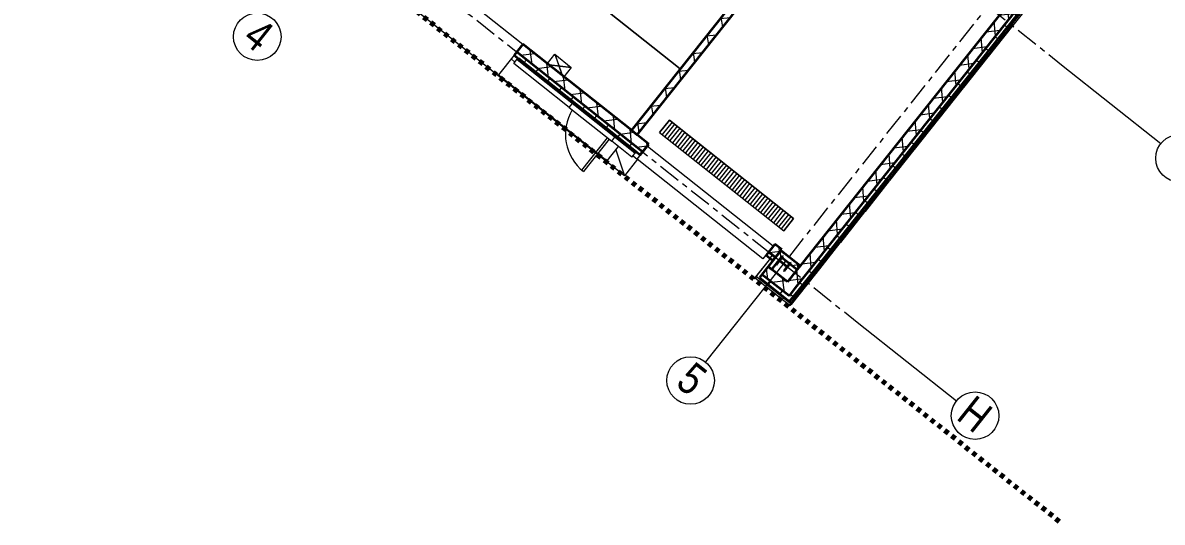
# Model space of a CAD drawing. Header units: inches. Extents: x -8237998 to -8237625, y 4957165 to 4959520.
# Drawn here: x -8237697.4 to -8237671.71, y 4959395.03 to 4959406.3 of the extents above; entities that cross this region are included whole.
import ezdxf

# ---------------------------------------------------------------- set-up
doc = ezdxf.new("R2010")
doc.units = ezdxf.units.IN
doc.header["$MEASUREMENT"] = 0
doc.header["$PDMODE"] = 33
doc.header["$PDSIZE"] = -3
doc.linetypes.add('_Grid Line', pattern=[0.8818897637795274, 0.5039370078740156, -0.1259842519685039, 0.1259842519685039, -0.1259842519685039])
doc.linetypes.add('Dash dot', pattern=[0.6249999999999998, 0.25, -0.1874999999999999, 0, -0.1874999999999999])
for name, color, linetype, lineweight in [('A-1', 1, 'Continuous', 9), ('A-ANNO-DIMS', 4, 'Continuous', 9), ('A-DETL', 5, 'Continuous', 25), ('A-DOOR', 2, 'Continuous', 13), ('A-DOOR-JAMB', 2, 'Continuous', 9), ('A-EQPM', 2, 'Continuous', 9), ('A-FLOR', 3, 'Continuous', 13), ('A-GLAZ', 6, 'Continuous', 9), ('A-GRID-IDEN', 2, 'Continuous', 9), ('A-GRID-LINE', 1, 'Continuous', 9), ('A-PATT-WALL', 1, 'Continuous', 35), ('A-STRU-COLS', 3, 'Continuous', 9), ('A-WALL-FULL', 6, 'Continuous', 18)]:
    doc.layers.add(name, color=color, linetype=linetype, lineweight=lineweight)
doc.layers.add('A-NPLT', color=1, linetype='Continuous', lineweight=35, plot=False)
doc.styles.add('Arial Narrow', font='ARIALN.TTF', dxfattribs={"height": 10.01574803149605})
doc.styles.add('Arial Narrow_2', font='ARIALN.TTF', dxfattribs={"height": 8.249999999999998})
doc.styles.add('Arial_1', font='arial.ttf', dxfattribs={"width": 0.8, "height": 23.99999999999998})
doc.dimstyles.new('Gensler_1_4__Rounding__0_-0__', dxfattribs={"dimscale": 12, "dimtxt": 8.443305532350644, "dimasz": 0.75, "dimexe": 0.5000000000000001, "dimexo": 0.5000000000000001, "dimgap": 0.2500000000000001, "dimtad": 1, "dimrnd": 0.25, "dimzin": 1, "dimdsep": 46, "dimlunit": 4, "dimtxsty": 'Arial Narrow_2', "dimblk1": 'OBLIQUE', "dimblk2": 'OBLIQUE', "dimsah": 1, "dimcen": 0.09, "dimdle": 0.75, "dimazin": 0, "dimtfac": 1, "dimtdec": 4, "dimtix": 1, "dimtmove": 0, "dimatfit": 3, "dimfxl": 1, "dimtvp": 1, "dimfrac": 2, "dimtolj": 1, "dimtzin": 0, "dimlwd": 9, "dimlwe": 9, "dimarcsym": 2})
doc.dimstyles.new('Imperial_-_Rounding_1_2__w_Centerline_FINAL', dxfattribs={"dimscale": 12, "dimtxt": 10.25042675938918, "dimasz": 0.5000000000000001, "dimexe": 0.5000000000000001, "dimexo": 0.5000000000000001, "dimgap": 0.2500000000000001, "dimtad": 1, "dimdec": 1, "dimrnd": 0.5, "dimzin": 3, "dimdsep": 46, "dimlunit": 4, "dimtxsty": 'Arial Narrow', "dimblk1": 'OBLIQUE', "dimblk2": 'OBLIQUE', "dimsah": 1, "dimcen": 0.09, "dimazin": 0, "dimtfac": 1, "dimtdec": 4, "dimtix": 1, "dimtmove": 0, "dimatfit": 3, "dimfxl": 1, "dimtvp": 1, "dimfrac": 2, "dimtolj": 1, "dimtzin": 0, "dimarcsym": 2})
pattern_1 = [(45, (0, 0), (-8.485281374238571, 8.485281374238571), []), (135, (0, 0), (-8.485281374238571, -8.48528137423857), []), (0, (0, 0), (0, 192), [0.127, -191.873])]
pattern_2 = [(0, (0, 0), (0, 11.331), []), (90, (0, 0), (-11.331, 6.938236440569329e-16), [])]
pattern_3 = [(45, (0, 0), (-8.01222693762477, 8.01222693762477), []), (135, (0, 0), (-8.01222693762477, -8.012226937624769), [])]

# ---------------------------------------------------------------- blocks, each defined once
blk = doc.blocks.new('Single_Plain Panel_Hollow Metal Frame - 36_ Wide x 84_ Tall-4983587-CONSTRUCTION PLAN - INTERIOR - LEVEL01')
at = {"layer": 'A-DOOR', "color": 63, "lineweight": 18}
for p, q in [((-18.00000000002508, 41.81250000001137), (-16.25000000002508, 41.81250000001137)), ((-18.00000000002513, 10.50000000001442), (-18.00000000002508, 41.81250000001137)), ((-16.25000000002513, 10.50000000001378), (-16.25000000002508, 41.81250000001136))]:
    blk.add_line(p, q, dxfattribs=at)
at = {"layer": 'A-DOOR', "color": 9, "lineweight": 9}
blk.add_arc((-18.00000000002514, 5.812500000011357), 36.00000000000004, 7.48353438413367, 89.99999999999997, dxfattribs=at)
at = {"layer": 'A-DOOR-JAMB', "color": 9}
for p, q in [((-20.0000000000001, -5.812500000000002), (-20.0000000000001, -5.312500000000001)), ((19.99999999999989, -5.812500000000002), (-20.0000000000001, -5.812500000000002)), ((19.9999999999999, -5.312500000000001), (19.9999999999999, -5.812500000000002))]:
    blk.add_line(p, q, dxfattribs=at)
blk = doc.blocks.new('Panels-WT5 - Typical Stone panel-4377365-CONSTRUCTION PLAN - INTERIOR - LEVEL01')
at = {"layer": 'A-GLAZ', "color": 123, "lineweight": 13}
for p, q in [((16.7499999999984, 1.249999999999973), (-16.7499999999984, 1.249999999999973)), ((-16.7499999999984, 1.249999999999973), (-16.7499999999984, 0)), ((-16.7499999999984, 0), (16.7499999999984, 0)), ((16.7499999999984, 0), (16.7499999999984, 1.249999999999973))]:
    blk.add_line(p, q, dxfattribs=at)
blk = doc.blocks.new('EDGE FRAME SO LOAD - EDGE FRAME SO LOAD-1918885-CONSTRUCTION PLAN - INTERIOR - LEVEL01')
at = {"layer": 'A-EQPM', "color": 63, "lineweight": 18}
for p, q in [((1201.374999999999, 20.24992865133544), (1201, 20.2499286513338)), ((1201, 20.2499286513338), (1200.999999999999, 0.312428651349192)), ((1201.375, 0.3124286513475441), (1201.374999999999, 20.24992865133544)), ((1711, 20.24992865133214), (1710.625, 20.24992865133215)), ((1710.625, 20.24992865133215), (1710.625, 0.312428651345896)), ((1711, 0.3124286513458933), (1711, 20.24992865133214)), ((1200.999999999999, 0.3124286513491918), (1201.375, 0.3124286513475441)), ((1710.625, 0.312428651345896), (1711, 0.3124286513458933))]:
    blk.add_line(p, q, dxfattribs=at)
blk = doc.blocks.new('Panels-WT5 - Typical Stone panel-V8-CONSTRUCTION PLAN - INTERIOR - LEVEL01')
at = {"layer": 'A-GLAZ', "color": 123, "lineweight": 13}
for p, q in [((14.75000000000003, 1.249999999999971), (-14.74999999999997, 1.249999999999971)), ((-14.74999999999997, 1.249999999999971), (-14.74999999999997, 0)), ((-14.74999999999997, 0), (14.75000000000003, 0)), ((14.75000000000003, 0), (14.75000000000003, 1.249999999999971))]:
    blk.add_line(p, q, dxfattribs=at)
blk = doc.blocks.new('Plate Trim1 - Plate Trim-4418893-CONSTRUCTION PLAN - INTERIOR - LEVEL01')
at = {"layer": 'A-EQPM', "color": 9}
for p, q in [((1466.75, 14.8125000000039), (1466.75, 19.99999999999441)), ((1520.499999999998, 14.81249999999905), (1466.75, 14.8125000000039))]:
    blk.add_line(p, q, dxfattribs=at)
blk = doc.blocks.new('Garage Exit Head Trim - Garage Exit Head Trim-4419581-CONSTRUCTION PLAN - INTERIOR - LEVEL01')
at = {"layer": 'A-EQPM', "color": 9}
for p, q in [((1585.000000000002, 16.24999999999387), (1585.000000000002, 28.82809188473599)), ((1585.000000000002, 28.82809188473599), (1706.5, 28.82809188473523)), ((1706.5, 28.82809188473523), (1706.5, 16.2499999999931)), ((1706.5, 16.2499999999931), (1585.000000000002, 16.24999999999387))]:
    blk.add_line(p, q, dxfattribs=at)
blk = doc.blocks.new('Plate Trim2 - Plate Trim-4430146-CONSTRUCTION PLAN - INTERIOR - LEVEL01')
at = {"layer": 'A-EQPM', "color": 9}
for p, q in [((1252.312500000006, 14.81250000000777), (1252.312500000007, 20.00000000001886)), ((1293.312500000007, 14.81250000000407), (1293.312500000007, 20.00000000001839)), ((1252.312500000006, 14.81250000000777), (1293.312500000007, 14.81250000000407))]:
    blk.add_line(p, q, dxfattribs=at)
blk = doc.blocks.new('Plate Trim4 - Plate Trim-4430341-CONSTRUCTION PLAN - INTERIOR - LEVEL01')
at = {"layer": 'A-EQPM', "color": 9}
for q in [(1581, 19.99999999999438), (1561.5, 14.81249999999535)]:
    blk.add_line((1581, 14.81249999999359), q, dxfattribs=at)
blk = doc.blocks.new('Solid Panel - Solid Panel-Aluminum-4431073-CONSTRUCTION PLAN - INTERIOR - LEVEL01')
at = {"layer": 'A-GLAZ', "lineweight": 18}
for p, q in [((-56.87500000000041, -5.329070518200751e-15), (-56.87500000000041, 1.99999999999999)), ((-56.87500000000041, 1.99999999999999), (56.87500000000045, 1.99999999999999)), ((56.87500000000045, 1.99999999999999), (56.87500000000045, -5.329070518200751e-15)), ((56.87500000000045, -5.329070518200751e-15), (-56.87500000000041, -5.329070518200751e-15))]:
    blk.add_line(p, q, dxfattribs=at)
blk = doc.blocks.new('22 trench grate and frame - 22 trench grate and frame-7120435-CONSTRUCTION PLAN - INTERIOR - LEVEL01')
at = {"layer": 'A-EQPM', "color": 9}
for p, q in [((60.00000000000004, 6.000000000000194), (-59.99999999999991, 6.000000000000194)), ((-59.99999999999991, 6.000000000000194), (-59.99999999999991, -6.00000000000018)), ((-59.99999999999996, -6.00000000000018), (-59.99999999999996, 5.999999999999421)), ((-59.99999999999996, 5.999999999999421), (60.00000000000002, 5.999999999999421)), ((-57.49999999999993, 6.000000000000199), (-57.49999999999991, -6.000000000000175)), ((-54.99999999999992, 6.000000000000207), (-54.9999999999999, -6.000000000000167)), ((-52.49999999999993, 6.000000000000199), (-52.49999999999995, -6.000000000000175)), ((-49.99999999999993, 6.000000000000223), (-49.99999999999991, -6.000000000000151)), ((-47.49999999999993, 6.000000000000199), (-47.49999999999991, -6.000000000000175)), ((-44.99999999999993, 6.000000000000239), (-44.99999999999991, -6.000000000000135)), ((-42.49999999999994, 6.000000000000199), (-42.49999999999996, -6.000000000000175)), ((-39.99999999999993, 6.000000000000223), (-39.99999999999995, -6.000000000000151)), ((-37.49999999999993, 6.000000000000199), (-37.49999999999991, -6.000000000000175)), ((-34.99999999999993, 6.000000000000207), (-34.99999999999995, -6.000000000000167)), ((-32.49999999999993, 6.000000000000199), (-32.49999999999995, -6.000000000000175)), ((-29.99999999999993, 6.00000000000029), (-29.99999999999995, -6.000000000000084)), ((-27.49999999999994, 6.000000000000199), (-27.49999999999991, -6.000000000000175)), ((-24.99999999999993, 6.000000000000207), (-24.99999999999991, -6.000000000000167)), ((-22.49999999999993, 6.000000000000199), (-22.49999999999995, -6.000000000000175)), ((-19.99999999999993, 6.000000000000223), (-19.99999999999991, -6.000000000000151)), ((-17.49999999999993, 6.000000000000199), (-17.49999999999991, -6.000000000000175)), ((-14.99999999999993, 6.000000000000239), (-14.99999999999995, -6.000000000000135)), ((-12.49999999999993, 6.000000000000199), (-12.49999999999995, -6.000000000000175)), ((-9.999999999999934, 6.000000000000223), (-9.999999999999956, -6.000000000000151)), ((-7.499999999999935, 6.000000000000199), (-7.499999999999915, -6.000000000000175)), ((-4.999999999999935, 6.000000000000207), (-4.999999999999954, -6.000000000000167)), ((-2.499999999999935, 6.000000000000199), (-2.499999999999954, -6.000000000000175)), ((6.3948846218409e-14, 6.000000000000194), (4.456231132521736e-14, -6.00000000000018)), ((2.500000000000087, 6.000000000000199), (2.500000000000106, -6.000000000000175)), ((5.000000000000087, 6.000000000000207), (5.000000000000106, -6.000000000000167)), ((7.500000000000087, 6.000000000000199), (7.500000000000067, -6.000000000000175)), ((10.00000000000009, 6.000000000000223), (10.00000000000011, -6.000000000000151)), ((12.50000000000009, 6.000000000000199), (12.5000000000001, -6.000000000000175)), ((15.00000000000009, 6.000000000000239), (15.0000000000001, -6.000000000000135)), ((17.50000000000009, 6.000000000000199), (17.50000000000007, -6.000000000000175)), ((20.00000000000008, 6.000000000000223), (20.00000000000006, -6.000000000000151)), ((22.50000000000009, 6.000000000000199), (22.5000000000001, -6.000000000000175)), ((25.00000000000009, 6.000000000000207), (25.00000000000007, -6.000000000000167)), ((27.50000000000009, 6.000000000000199), (27.50000000000007, -6.000000000000175)), ((30.00000000000009, 6.00000000000029), (30.00000000000011, -6.000000000000084)), ((32.50000000000009, 6.000000000000199), (32.50000000000011, -6.000000000000175)), ((35.00000000000009, 6.000000000000207), (35.00000000000011, -6.000000000000167)), ((37.50000000000009, 6.000000000000199), (37.50000000000006, -6.000000000000175)), ((40.00000000000009, 6.000000000000223), (40.00000000000011, -6.000000000000151)), ((42.50000000000009, 6.000000000000199), (42.50000000000011, -6.000000000000175)), ((45.00000000000009, 6.000000000000239), (45.00000000000006, -6.000000000000135)), ((47.50000000000008, 6.000000000000199), (47.50000000000006, -6.000000000000175)), ((50.00000000000008, 6.000000000000223), (50.00000000000006, -6.000000000000151)), ((52.50000000000008, 6.000000000000199), (52.5000000000001, -6.000000000000175)), ((55.00000000000007, 6.000000000000207), (55.00000000000005, -6.000000000000167)), ((57.50000000000008, 6.000000000000199), (57.50000000000006, -6.000000000000175)), ((60.00000000000004, -6.00000000000018), (60.00000000000004, 6.000000000000194)), ((60.00000000000002, 5.999999999999421), (60.00000000000002, -6.00000000000018)), ((-59.99999999999991, -6.00000000000018), (60.00000000000004, -6.00000000000018)), ((-59.99999999999996, -6.00000000000018), (60.00000000000002, -6.00000000000018))]:
    blk.add_line(p, q, dxfattribs=at)
blk = doc.blocks.new('Building-Central-06_9171_000_rvt-1-CONSTRUCTION PLAN - INTERIOR - LEVEL01')
at = {"layer": 'A-PATT-WALL', "lineweight": 9}
h = blk.add_hatch(dxfattribs=at)
h.set_pattern_fill('FP_4', color=9, style=0, pattern_type=2)
h.set_pattern_definition(pattern_3)
h.paths.add_polyline_path([(1739.499999999998, 14.18750000000568), (1739.499999999998, 602.2499999999999), (1731.874999999996, 602.2499999999999), (1731.874999999996, 14.18750000000568)], flags=0)
h = blk.add_hatch(dxfattribs=at)
h.set_pattern_fill('FP_5', color=254, style=0, pattern_type=2)
h.set_pattern_definition(pattern_2)
h.paths.add_polyline_path([(1739.499999999998, 6.562500000006138), (1742.499999999999, 6.562500000006138), (1742.499999999999, 602.2499999999999), (1739.499999999998, 602.2499999999999), (1739.499999999998, 14.18750000000568)], flags=0)
h = blk.add_hatch(dxfattribs=at)
h.set_pattern_fill('FP_6', color=9, style=0, pattern_type=2)
h.set_pattern_definition(pattern_1)
h.paths.add_polyline_path([(1567.999999999873, 30.62499999999363), (1573.62499999987, 30.62499999999363), (1573.62499999987, 450.3749999980815), (1567.999999999873, 450.3749999980815), (1567.999999999873, 39.62499999999431)], flags=0)
h = blk.add_hatch(dxfattribs=at)
h.set_pattern_fill('FP_4', color=9, style=0, pattern_type=2)
h.set_pattern_definition(pattern_3)
h.paths.add_polyline_path([(1567.999999999873, 22.9999999999934), (1584.749999999999, 22.9999999999934), (1584.749999999999, 30.62499999999363), (1463.000000000001, 30.62499999999499), (1463.000000000001, 22.9999999999934), (1530.860742547318, 22.9999999999934)], flags=0)
h.paths.add_polyline_path([(1713.315000000011, 22.9999999999934), (1713.315000000011, 30.62499999999363), (1706.749999999999, 30.62499999999363), (1706.749999999999, 22.9999999999934)], flags=0)
h.paths.add_polyline_path([(1179.337856565981, 22.99999999999477), (1319.000000000002, 22.99999999999477), (1319.000000000002, 30.62499999999499), (1171.000000000002, 30.62499999999499), (1171.000000000002, 22.99999999999477), (1174.749999999984, 22.99999999999477)], flags=0)
h = blk.add_hatch(dxfattribs=at)
h.set_pattern_fill('FP_6', color=9, style=0, pattern_type=2)
h.set_pattern_definition(pattern_1)
h.paths.add_polyline_path([(1716.940000000011, 14.18750000000568), (1716.940000000011, 29.62499999999318), (1713.315000000011, 29.62499999999318), (1713.315000000011, 14.18750000000568)], flags=0)
h = blk.add_hatch(dxfattribs=at)
h.set_pattern_fill('FP_6', color=9, style=0, pattern_type=2)
h.set_pattern_definition(pattern_1)
h.paths.add_polyline_path([(1716.940000000011, 25.9999999999934), (1731.874999999996, 25.9999999999934), (1731.874999999996, 29.62499999999318), (1716.940000000011, 29.62499999999318)], flags=0)
h = blk.add_hatch(dxfattribs=at)
h.set_pattern_fill('FP_5', color=254, style=0, pattern_type=2)
h.set_pattern_definition(pattern_2)
h.paths.add_polyline_path([(1713.315000000011, 19.9999999999934), (1713.315000000011, 22.9999999999934), (1706.749999999999, 22.9999999999934), (1706.749999999999, 19.9999999999934)], flags=0)
h.paths.add_polyline_path([(1522.000000000002, 19.99999999999408), (1584.749999999999, 19.99999999999408), (1584.749999999999, 22.9999999999934), (1463.000000000001, 22.9999999999934), (1463.000000000001, 19.99999999999408), (1502.750000000001, 19.99999999999408)], flags=0)
h.paths.add_polyline_path([(1319.000000000001, 19.99999999999477), (1319.000000000002, 22.99999999999477), (1196.312500000001, 22.99999999999477), (1196.312500000001, 19.99999999999477), (1302.000000000015, 19.99999999999477)], flags=0)
h.paths.add_polyline_path([(1191.896503217506, 19.99999999999477), (1192.687500000001, 19.99999999999477), (1192.687500000002, 22.99999999999477), (1171.000000000002, 22.99999999999477), (1171.000000000002, 19.99999999999545), (1183.698934837069, 19.99999999999545)], flags=0)
h = blk.add_hatch(dxfattribs=at)
h.set_pattern_fill('FP_4', color=9, style=0, pattern_type=2)
h.set_pattern_definition(pattern_3)
h.paths.add_polyline_path([(1731.874999999996, 6.562500000006138), (1739.499999999998, 6.562500000006138), (1739.499999999998, 14.18750000000568), (1713.315000000011, 14.18750000000568), (1713.315000000011, 6.562500000006138)], flags=0)
h = blk.add_hatch(dxfattribs=at)
h.set_pattern_fill('FP_5', color=254, style=0, pattern_type=2)
h.set_pattern_definition(pattern_2)
h.paths.add_polyline_path([(1731.874999999996, 3.562500000005457), (1742.499999999999, 3.562500000005457), (1742.499999999999, 6.562500000006138), (1713.315000000011, 6.562500000006138), (1713.315000000011, 3.562500000005457)], flags=0)
at = {"layer": 'A-DETL', "color": 63, "lineweight": 18}
for p, q in [((1486.749999999999, 39.62499999999439), (1501.149999999999, 30.62499999999446)), ((1502.749999999999, 39.62499999999439), (1488.35, 30.62499999999487))]:
    blk.add_line(p, q, dxfattribs=at)
at = {"layer": 'A-DETL', "color": 203, "linetype": 'Dash dot', "lineweight": 70}
blk.add_line((901.0000000000018, -3.933616261471741e-12), (2007.124378217504, -7.507717288160944e-12), dxfattribs=at)
at = {"layer": 'A-FLOR', "color": 123}
for p, q in [((1304.249999999998, 90.06250000000982), (1567.999999999871, 90.06250000000982)), ((1567.99999999987, 90.06250000000982), (1309.600000000006, 90.06250000000982)), ((1486.749999999999, 30.62499999999464), (1486.749999999999, 39.62499999999439)), ((1486.749999999999, 39.62499999999439), (1502.749999999999, 39.62499999999439)), ((1502.749999999999, 39.62499999999439), (1502.749999999999, 30.62499999999464)), ((1319, 30.6249999999953), (1463, 30.6249999999953)), ((1319, 30.62499999999579), (1463, 30.62499999999534)), ((1463, 19.99999999999407), (1463, 1.035437729557856)), ((1463, 16.24999999999918), (1466.75, 16.24999999999918)), ((1567.99999999987, 1.035437729557856), (1567.99999999987, 14.81249999999434)), ((1567.99999999987, 11.73839702674584), (1585.315000000011, 0.3749999999999973)), ((1581, 16.24999999999918), (1585.000000000001, 16.24999999999918)), ((1585.315000000011, 16.24999999999918), (1585.315000000011, 0.3749999999999973)), ((1463, 0.3749999999999786), (1319, 0.3749999999999786)), ((1463, 0.3749999999999999), (1463, 1.035437729558127)), ((1463, 0.3749999999999999), (1467.082251329251, 1.035437729558167)), ((1463, 1.035437729557856), (1567.99999999987, 1.035437729557856)), ((1585.315000000011, 0.3750000000000119), (1463, 0.3749999999999793))]:
    blk.add_line(p, q, dxfattribs=at)
at = {"layer": 'A-NPLT', "color": 43}
for p, q in [((1739.499999999996, 602.2499999999998), (1739.499999999993, 14.18750000000585)), ((1567.999999999868, 30.62499999999414), (1573.624999999868, 30.62499999999406)), ((1731.875, 25.99999999999359), (1731.875, 29.62499999999359)), ((1731.874999999993, 29.62499999999368), (1731.874999999993, 25.99999999999362)), ((1584.749999999997, 22.99999999999407), (1463, 22.99999999999446)), ((1713.315000000011, 22.99999999999365), (1706.749999999997, 22.99999999999368)), ((1713.315000000009, 14.18750000000599), (1716.940000000009, 14.18750000000597)), ((1739.499999999993, 14.18750000000584), (1739.499999999994, 6.562500000005841)), ((1739.499999999994, 6.562500000005841), (1713.315000000009, 6.562500000005986))]:
    blk.add_line(p, q, dxfattribs=at)
at = {"layer": 'A-WALL-FULL', "color": 43, "lineweight": 35}
for p, q in [((1731.874999999997, 602.2499999999998), (1731.874999999993, 29.62499999999369)), ((1742.499999999993, 14.18750000000584), (1742.499999999997, 602.2499999999998)), ((1567.999999999868, 450.3749999980812), (1567.999999999868, 30.62499999999414)), ((1573.624999999868, 30.62499999999406), (1573.624999999868, 450.3749999980812)), ((1567.999999999868, 30.62499999999412), (1463, 30.62499999999446)), ((1463, 30.62499999999446), (1463, 19.99999999999446)), ((1584.749999999997, 30.62499999999407), (1573.624999999868, 30.6249999999941)), ((1584.749999999997, 19.99999999999407), (1584.749999999997, 30.62499999999407)), ((1713.315000000011, 30.62499999999365), (1706.749999999997, 30.62499999999368)), ((1706.749999999997, 30.62499999999368), (1706.749999999997, 19.99999999999367)), ((1713.315000000011, 19.99999999999365), (1713.315000000011, 30.62499999999365)), ((1713.315000000009, 29.62499999999362), (1713.315000000009, 14.18750000000599)), ((1716.940000000009, 29.62499999999361), (1713.315000000009, 29.62499999999362)), ((1731.875, 29.62499999999359), (1716.940000000009, 29.62499999999362)), ((1716.940000000009, 14.18750000000597), (1716.940000000009, 25.99999999999362)), ((1716.940000000009, 25.99999999999362), (1731.875, 25.99999999999359)), ((1731.874999999993, 25.99999999999362), (1731.874999999993, 14.18750000000586)), ((1463, 19.99999999999446), (1584.749999999997, 19.99999999999407)), ((1706.749999999997, 19.99999999999367), (1713.315000000011, 19.99999999999365)), ((1713.315000000009, 14.18750000000599), (1713.315000000009, 3.562500000005987)), ((1731.874999999993, 14.18750000000589), (1716.940000000009, 14.18750000000597)), ((1742.499999999993, 6.562500000005825), (1742.499999999993, 14.18750000000583)), ((1713.315000000009, 3.562500000005987), (1742.499999999993, 3.562500000005826)), ((1742.499999999993, 3.562500000005826), (1742.499999999993, 6.562500000005825))]:
    blk.add_line(p, q, dxfattribs=at)
at = {"color": 63, "lineweight": 18}
for name, p, rotation in [('Panels-WT5 - Typical Stone panel-V8-CONSTRUCTION PLAN - INTERIOR - LEVEL01', (1744.999999999997, 287.3749286513442), 90), ('Panels-WT5 - Typical Stone panel-V8-CONSTRUCTION PLAN - INTERIOR - LEVEL01', (1744.999999999997, 257.3749286513442), 90), ('Panels-WT5 - Typical Stone panel-V8-CONSTRUCTION PLAN - INTERIOR - LEVEL01', (1744.999999999997, 227.3749286513442), 90), ('Panels-WT5 - Typical Stone panel-V8-CONSTRUCTION PLAN - INTERIOR - LEVEL01', (1744.999999999997, 197.3749286513442), 90), ('Panels-WT5 - Typical Stone panel-V8-CONSTRUCTION PLAN - INTERIOR - LEVEL01', (1744.999999999997, 167.3749286513442), 90), ('Panels-WT5 - Typical Stone panel-V8-CONSTRUCTION PLAN - INTERIOR - LEVEL01', (1744.999999999997, 137.3749286513442), 90), ('Panels-WT5 - Typical Stone panel-V8-CONSTRUCTION PLAN - INTERIOR - LEVEL01', (1744.999999999997, 107.3749286513442), 90), ('Panels-WT5 - Typical Stone panel-V8-CONSTRUCTION PLAN - INTERIOR - LEVEL01', (1744.999999999997, 77.37492865134425), 90), ('Panels-WT5 - Typical Stone panel-V8-CONSTRUCTION PLAN - INTERIOR - LEVEL01', (1744.999999999997, 47.37492865134425), 90), ('Single_Plain Panel_Hollow Metal Frame - 36_ Wide x 84_ Tall-4983587-CONSTRUCTION PLAN - INTERIOR - LEVEL01', (1541, 25.3124999999942), 180), ('Panels-WT5 - Typical Stone panel-V8-CONSTRUCTION PLAN - INTERIOR - LEVEL01', (1744.999999999997, 17.37492865134424), 90)]:
    blk.add_blockref(name, p, dxfattribs=dict(at, rotation=rotation))
for name, p in [('22 trench grate and frame - 22 trench grate and frame-7120435-CONSTRUCTION PLAN - INTERIOR - LEVEL01', (1645.749999999997, 48.62499999999397)), ('Garage Exit Head Trim - Garage Exit Head Trim-4419581-CONSTRUCTION PLAN - INTERIOR - LEVEL01', (0, 0)), ('EDGE FRAME SO LOAD - EDGE FRAME SO LOAD-1918885-CONSTRUCTION PLAN - INTERIOR - LEVEL01', (0, 0)), ('Plate Trim1 - Plate Trim-4418893-CONSTRUCTION PLAN - INTERIOR - LEVEL01', (0, 0)), ('Solid Panel - Solid Panel-Aluminum-4431073-CONSTRUCTION PLAN - INTERIOR - LEVEL01', (1524, 18.56249999997802)), ('Plate Trim2 - Plate Trim-4430146-CONSTRUCTION PLAN - INTERIOR - LEVEL01', (268.1874999999914, 0)), ('Plate Trim4 - Plate Trim-4430341-CONSTRUCTION PLAN - INTERIOR - LEVEL01', (0, 0)), ('Panels-WT5 - Typical Stone panel-4377365-CONSTRUCTION PLAN - INTERIOR - LEVEL01', (1727.999999999998, 1.312428651344352))]:
    blk.add_blockref(name, p, dxfattribs=at)
blk = doc.blocks.new('W-Wide Flange-Column - W8X35-1929690-CONSTRUCTION PLAN - INTERIOR - LEVEL01')
at = {"layer": 'A-STRU-COLS', "color": 253, "lineweight": 30}
for p, q in [((4.009999999999993, 4.06), (-4.010000000000005, 4.06)), ((-4.010000000000005, 4.06), (-4.010000000000005, 3.565)), ((-4.010000000000005, 3.565), (-0.1550000000000062, 3.565)), ((-0.1550000000000062, 3.565), (-0.1550000000000062, -3.564999999999996)), ((0.1549999999999942, -3.564999999999996), (0.1549999999999942, 3.565)), ((0.1549999999999942, 3.565), (4.009999999999993, 3.565)), ((4.009999999999993, 3.565), (4.009999999999993, 4.06)), ((-0.1550000000000062, -3.564999999999996), (-4.010000000000005, -3.564999999999996)), ((-4.010000000000005, -3.564999999999996), (-4.010000000000005, -4.059999999999997)), ((-4.010000000000005, -4.059999999999997), (4.009999999999993, -4.059999999999997)), ((4.009999999999993, -3.564999999999996), (0.1549999999999942, -3.564999999999996)), ((4.009999999999993, -4.059999999999997), (4.009999999999993, -3.564999999999996))]:
    blk.add_line(p, q, dxfattribs=at)
blk = doc.blocks.new('TT-N12241_00-MMC-CENTRAL_rvt-1-CONSTRUCTION PLAN - INTERIOR - LEVEL01')
at = {"color": 133, "lineweight": 13}
for p, q in [((1486.749999999999, 39.62499999999439), (1502.749999999999, 29.62499999999437)), ((1486.749999999999, 29.62499999999439), (1502.749999999999, 39.62499999999437))]:
    blk.add_line(p, q, dxfattribs=at)
at = {"color": 133, "lineweight": 13, "rotation": 269.9999999999997}
blk.add_blockref('W-Wide Flange-Column - W8X35-1929690-CONSTRUCTION PLAN - INTERIOR - LEVEL01', (1721.000000000009, 23.06250000000986), dxfattribs=at)
blk = doc.blocks.new('Grid - Callout_Grid Head 3_16_-5898187-CONSTRUCTION PLAN - INTERIOR - LEVEL01')
at = {"layer": 'A-GRID-IDEN'}
blk.add_circle((5.92203085072844e-16, 0), 0.1875000000000001, dxfattribs=at)
blk = doc.blocks.new('_Oblique')
at = {"color": 0, "linetype": 'ByBlock', "lineweight": -2}
blk.add_line((-0.5, -0.5), (0.5, 0.5), dxfattribs=at)
blk = doc.blocks.new('*D859')
at = {"layer": 'A-ANNO-DIMS', "color": 0, "lineweight": -2, "transparency": 16777216}
for p, q in [((-8237691.234569197, 4959428.906681196), (-8237687.504137571, 4959433.606030075)), ((-8237692.345205458, 4959427.507575733), (-8237691.234569197, 4959428.906681196)), ((-8237692.345205458, 4959427.507575733), (-8237696.075637084, 4959422.808226854)), ((-8237686.634152004, 4959425.254783406), (-8237686.535220318, 4959425.17624957)), ((-8237687.744788266, 4959423.855677943), (-8237687.645856579, 4959423.777144107))]:
    blk.add_line(p, q, dxfattribs=at)
at = {"layer": 'Defpoints', "color": 0, "transparency": 16777216}
for p in [(-8237691.333500884, 4959428.985215032), (-8237691.234569197, 4959428.906681196), (-8237692.444137145, 4959427.586109568)]:
    blk.add_point(p, dxfattribs=at)
at = {"layer": 'A-ANNO-DIMS', "color": 0, "lineweight": -2, "transparency": 16777216, "xscale": 6, "yscale": 6, "zscale": 6}
for p, rotation in [((-8237691.234569197, 4959428.906681196), 231.5567919782676), ((-8237692.345205458, 4959427.507575733), 51.55679197826763)]:
    blk.add_blockref('_Oblique', p, dxfattribs=dict(at, rotation=rotation))
at = {"layer": 'A-ANNO-DIMS', "color": 0, "transparency": 16777216, "char_height": 10.01574803149605, "width": 38.26825990171961, "attachment_point": 5, "rotation": 51.55679197826763, "style": 'Arial Narrow'}
for s, insert in [('\\A1;2"', (-8237698.07790599, 4959433.198676079)), ('\\A1;HOLD', (-8237685.381470913, 4959423.120006848))]:
    blk.add_mtext(s, dxfattribs=dict(at, insert=insert))
blk = doc.blocks.new('*D888')
at = {"layer": 'A-ANNO-DIMS', "color": 0, "lineweight": 9, "transparency": 16777216}
for p, q in [((-8237704.292277776, 4959420.747145572), (-8237698.696630338, 4959427.79616889)), ((-8237708.580904594, 4959424.151538293), (-8237708.991626656, 4959424.477577197)), ((-8237709.140850377, 4959423.446155956), (-8237709.551572436, 4959423.77219486)), ((-8237704.852223557, 4959420.041763234), (-8237704.292277776, 4959420.747145572)), ((-8237704.852223557, 4959420.041763234), (-8237710.447870996, 4959412.992739915))]:
    blk.add_line(p, q, dxfattribs=at)
at = {"layer": 'Defpoints', "color": 0, "transparency": 16777216}
for p in [(-8237704.292277776, 4959420.747145572), (-8237703.881555716, 4959420.421106667), (-8237704.441501498, 4959419.71572433)]:
    blk.add_point(p, dxfattribs=at)
at = {"layer": 'A-ANNO-DIMS', "color": 0, "lineweight": 9, "transparency": 16777216, "xscale": 8.999999999999998, "yscale": 8.999999999999998, "zscale": 8.999999999999998}
for p, rotation in [((-8237704.292277776, 4959420.747145572), 231.5567919782676), ((-8237704.852223557, 4959420.041763234), 51.55679197826763)]:
    blk.add_blockref('_Oblique', p, dxfattribs=dict(at, rotation=rotation))
at = {"layer": 'A-ANNO-DIMS', "color": 0, "transparency": 16777216, "insert": (-8237710.221045928, 4959424.878574444), "char_height": 8.249999999999998, "width": 47.92581045029507, "attachment_point": 5, "rotation": 51.55679197826763, "style": 'Arial Narrow_2'}
blk.add_mtext('\\A1;0\'-1"', dxfattribs=at)

msp = doc.modelspace()

# ---------------------------------------------------------------- linework, layer by layer
at = {"layer": 'A-1'}
for p, q in [((-8237683.681846657, 4959403.871681574), (-8237672.77215922, 4959417.614977951)), ((-8237690.009884077, 4959408.894996828), (-8237683.681846657, 4959403.871681574))]:
    msp.add_line(p, q, dxfattribs=at)
at = {"layer": 'A-GRID-LINE', "linetype": '_Grid Line'}
for p, q in [((-8237636.490279011, 4959455.993973284), (-8237680.237381902, 4959400.884291719)), ((-8237722.620357538, 4959443.961821181), (-8237673.980654325, 4959405.350708931)), ((-8237727.230654933, 4959438.154076106), (-8237678.590951721, 4959399.542963856))]:
    msp.add_line(p, q, dxfattribs=at)
at = {"layer": 'A-GRID-LINE'}
for p, q in [((-8237673.980654325, 4959405.350708931), (-8237671.742085584, 4959403.573690913)), ((-8237680.237381902, 4959400.884291719), (-8237682.014399919, 4959398.645722977)), ((-8237678.590951721, 4959399.542963856), (-8237676.352382979, 4959397.765945838))]:
    msp.add_line(p, q, dxfattribs=at)

# ---------------------------------------------------------------- block references
at = {"color": 250, "lineweight": 5, "xscale": 0.0297723259, "yscale": 0.0297723259, "zscale": 0.0297723259, "rotation": 321.5567919861635}
msp.add_blockref('Building-Central-06_9171_000_rvt-1-CONSTRUCTION PLAN - INTERIOR - LEVEL01', (-8237720.812023364, 4959432.182182443), dxfattribs=at)
at = {"color": 253, "lineweight": 5, "xscale": 0.0297723259, "yscale": 0.0297723259, "zscale": 0.0297723259, "rotation": 321.5567919861635}
msp.add_blockref('TT-N12241_00-MMC-CENTRAL_rvt-1-CONSTRUCTION PLAN - INTERIOR - LEVEL01', (-8237720.812023364, 4959432.182182443), dxfattribs=at)
at = {"layer": 'A-GRID-IDEN', "xscale": 2.858143286399998, "yscale": 2.858143286399998, "zscale": 2.858143286399998}
for p, rotation in [((-8237692.118010618, 4959405.98193456), 141.5567919861635), ((-8237671.322353944, 4959403.240500036), 231.5567919861631), ((-8237682.347590797, 4959398.225991338), 141.5567919861635), ((-8237675.93265134, 4959397.432754961), 231.5567919861631)]:
    msp.add_blockref('Grid - Callout_Grid Head 3_16_-5898187-CONSTRUCTION PLAN - INTERIOR - LEVEL01', p, dxfattribs=dict(at, rotation=rotation))

# ---------------------------------------------------------------- texts
at = {"layer": 'A-GRID-IDEN', "char_height": 0.7145358215999993, "attachment_point": 2, "rotation": 321.5567919861635, "line_spacing_factor": 0.9417779076525877, "style": 'Arial_1'}
for s, insert, width in [('4', (-8237691.863929195, 4959406.301407219), 0.524853517417555), ('5', (-8237682.093509374, 4959398.545463997), 0.524853517417555), ('H', (-8237675.71307244, 4959397.74879486), 0.6823095726428217)]:
    msp.add_mtext(s, dxfattribs=dict(at, insert=insert, width=width))

# ---------------------------------------------------------------- dimensions: what is measured, and where the dimension line sits
at = {"layer": 'A-ANNO-DIMS'}
dim = msp.add_linear_dim(base=(-8237691.234569197, 4959428.906681196), p1=(-8237692.444137145, 4959427.586109568), p2=(-8237691.333500884, 4959428.985215032), angle=51.55679197826763, text='<>\\XHOLD', dimstyle='Imperial_-_Rounding_1_2__w_Centerline_FINAL', override={"dimpost": '<>', "dimfxl": 60.00000000000006}, dxfattribs=at)
dim.commit()
dim.dimension.update_dxf_attribs({"geometry": '*D859', "text_midpoint": (-8237691.789887328, 4959428.207128464)})
dim = msp.add_linear_dim(base=(-8237704.292277776, 4959420.747145572), p1=(-8237704.441501498, 4959419.715724329), p2=(-8237703.881555717, 4959420.421106667), angle=51.55679197826763, dimstyle='Gensler_1_4__Rounding__0_-0__', override={"dimpost": '<>', "dimfxl": 30.24999999999985}, dxfattribs=at)
dim.commit()
dim.dimension.update_dxf_attribs({"geometry": '*D888', "text_midpoint": (-8237710.221045928, 4959424.878574444)})

doc.saveas('drawing.dxf')
